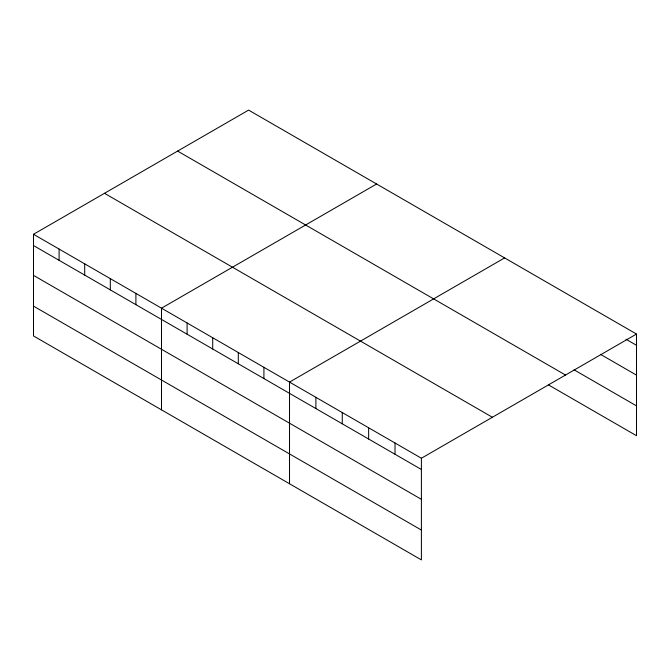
<?xml version="1.0" encoding="UTF-8"?>
<svg xmlns="http://www.w3.org/2000/svg" width="670" height="670" viewBox="0 0 670 670"><rect width="100%" height="100%" fill="white"/><g stroke="black" fill="none" stroke-linecap="round" stroke-linejoin="round"><path stroke-width="1" d="M33.5 234.291L421.397 458.238L421.397 559.902L33.5 335.946L33.5 234.291L248.603 110.098L636.5 334.054L636.5 435.709L548.579 384.949M376.607 184.007L161.504 308.192L161.504 409.856M504.619 257.908L289.515 382.093L289.515 483.757M421.397 458.238L636.5 334.054M625.947 339.204L636.5 345.301M600.454 354.321L636.5 375.133M574.073 369.832L636.5 405.878M177.617 151.085L565.514 375.033M104.487 193.303L492.383 417.259M33.5 245.538L421.397 469.486M33.5 275.37L421.397 499.326M33.5 306.115L421.397 530.062M395.024 443.012L395.024 454.26M368.642 427.778L368.642 439.026M342.269 412.553L342.269 423.8M315.888 397.327L315.888 408.574M263.913 367.311L263.913 378.567M238.311 352.537L238.311 363.785M212.708 337.755L212.708 349.003M187.106 322.974L187.106 334.221M135.901 293.41L135.901 304.657M110.307 278.628L110.307 289.875M84.705 263.846L84.705 275.094M59.102 249.072L59.102 260.32"/></g></svg>
